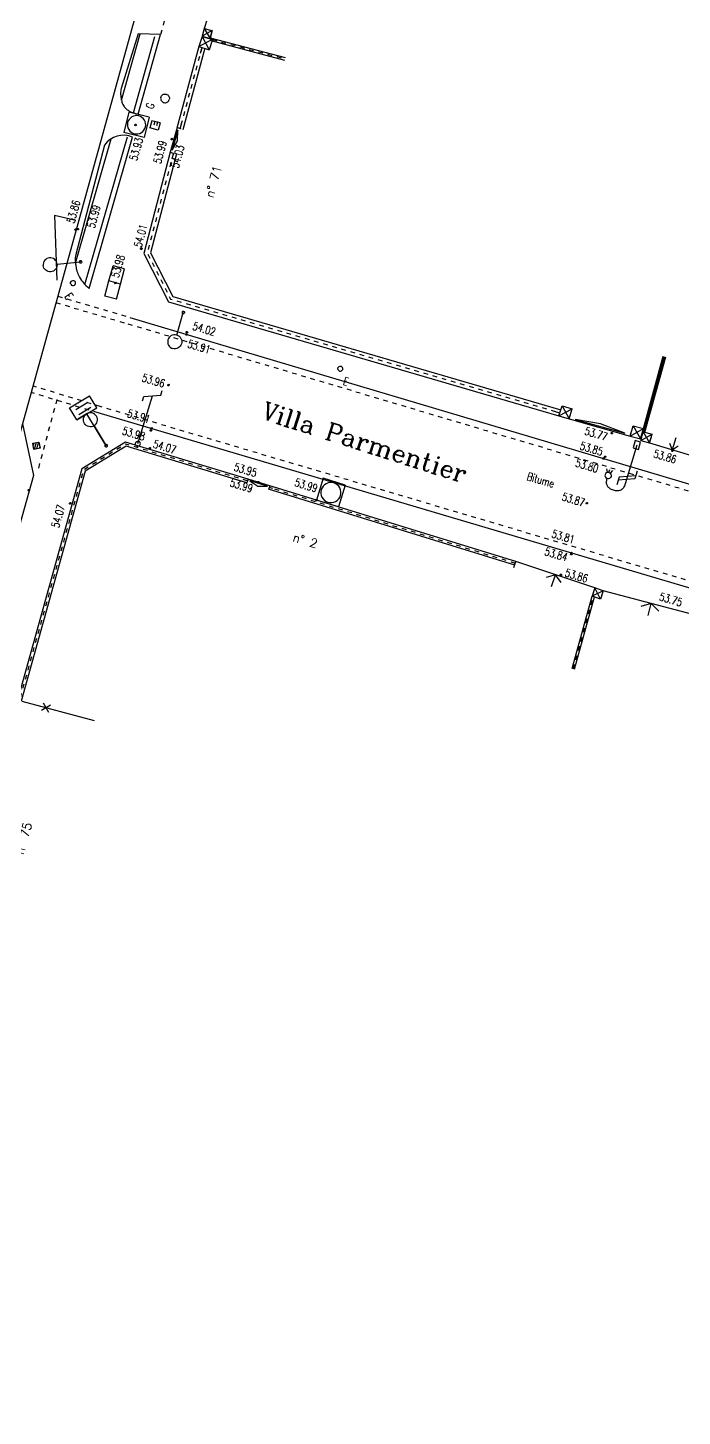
# Model space of a CAD drawing. Extents: x 661720 to 661930, y 6866381 to 6866956.
# Drawn here: x 661815.7 to 661841.9, y 6866685.7 to 6866741.2 of the extents above; entities that cross this region are included whole.
import ezdxf
from ezdxf.enums import TextEntityAlignment as Align

# ---------------------------------------------------------------- set-up
doc = ezdxf.new("R2010")
doc.units = 0
for name, pattern in [('CONTINU', [0]), ('JSI_MCL3', [4.5, 3, -1.5]), ('JSI_TCO', [1, 0.5, 0.5]), ('JSI_TIC', [0.2, 0.08, 0.01, -0.1, 0.01])]:
    doc.linetypes.add(name, pattern=pattern)
doc.layers.get('0').update_dxf_attribs({"linetype": 'CONTINUOUS'})
for name, color, linetype in [('ALTI', 140, 'CONTINUOUS'), ('BORDURE', 7, 'CONTINU'), ('LIMITE', 7, 'CONTINUOUS'), ('MARQUAGE', 7, 'CONTINUOUS'), ('MOB', 6, 'CONTINUOUS'), ('OBJASS', 22, 'CONTINUOUS'), ('OBJDIVERS', 104, 'CONTINUOUS'), ('OBJEAU', 4, 'CONTINUOUS'), ('OBJEDF', 240, 'CONTINUOUS'), ('OBJGAZ', 30, 'CONTINUOUS'), ('OBJTELECOM', 3, 'CONTINUOUS'), ('SIGNAL', 6, 'CONTINUOUS'), ('TEXTE', 7, 'CONTINUOUS'), ('VEGETATION', 3, 'CONTINUOUS'), ('VOIRIE', 7, 'CONTINUOUS')]:
    doc.layers.add(name, color=color, linetype=linetype)
doc.styles.add('5-2', font='romand.shx', dxfattribs={"height": 0.35})
doc.styles.add('7-2', font='romanc.shx', dxfattribs={"height": 0.7})
doc.styles.get("Standard").update_dxf_attribs({"font": 'romans.shx'})
doc.linetypes.add('JSI_HAIED', pattern='A,0.48,0.06,-0.1,[138,jsi_form.shx,S=0.05,R=0,X=-0.1,Y=0],0.06', length=0.7)
doc.linetypes.add('JSI_HAIEG', pattern='A,0.48,0.06,-0.1,[137,jsi_form.shx,S=0.05,R=0,X=-0.1,Y=0],0.06', length=0.7)
doc.linetypes.add('JSI_MUD', pattern='A,0.0001,[130,jsi_form.shx,S=0.5,R=0,X=0.875,Y=0],-0.75', length=0.7501)
doc.linetypes.add('JSI_MUG', pattern='A,0.0001,[130,jsi_form.shx,S=0.5,R=0,X=-0.125,Y=0],-0.75', length=0.7501)
doc.linetypes.add('JSI_MUR', pattern='A,1e-06,-0.5,[130,jsi_form.shx,S=0.7,R=315,X=0.05,Y=0],-0.5', length=1.000001)

# ---------------------------------------------------------------- blocks, each defined once
blk = doc.blocks.new('$B_200')
at = {"color": 0, "linetype": 'BYBLOCK', "flags": 128}
for points in [[(0, -0.5, -0.414214), (-0.5, 0, -0.414214), (0, 0.5)], [(0, -0.5, 0.414214), (0.5, 0, 0.414214), (0, 0.5)]]:
    blk.add_lwpolyline(points, format="xyb", dxfattribs=at)
blk = doc.blocks.new('$B_100')
at = {"color": 0, "linetype": 'BYBLOCK', "flags": 128}
for points in [[(0, 0.625, -0.4142136), (-0.1875, 0.8125, -0.4142136), (0, 1)], [(0, 0.625, 0.4142136), (0.1875, 0.8125, 0.4142136), (0, 1)]]:
    blk.add_lwpolyline(points, format="xyb", dxfattribs=at)
blk.add_lwpolyline([(0, 0.625), (0, 0)], dxfattribs=at)
blk = doc.blocks.new('$B_136')
at = {"color": 0, "linetype": 'BYBLOCK', "flags": 128}
for points in [[(-0.156, 0.844), (-0.156, 0.938), (0.156, 1.062), (0.156, 1.156)], [(0, 0), (0, 1)]]:
    blk.add_lwpolyline(points, dxfattribs=at)
blk = doc.blocks.new('$B_134')
at = {"color": 0, "linetype": 'BYBLOCK', "flags": 128}
for points in [[(0, 0), (0, 0.812, -0.08), (0.012, 0.895, -0.117647), (0.047, 0.953, -0.117647), (0.105, 0.988, -0.08), (0.188, 1, -0.08), (0.27, 0.988, -0.117647), (0.328, 0.953, -0.117647), (0.363, 0.895, -0.08), (0.375, 0.812)], [(0.375, 0.688, -0.414214), (0.312, 0.75, -0.414214), (0.375, 0.812)], [(0.375, 0.688, 0.414214), (0.438, 0.75, 0.414214), (0.375, 0.812)]]:
    blk.add_lwpolyline(points, format="xyb", dxfattribs=at)
for points in [[(0.156, 0.719), (0.156, 0.875)], [(-0.156, 0.656), (0.156, 0.781)], [(-0.156, 0.594), (0.156, 0.719)], [(-0.156, 0.5), (-0.156, 0.656)], [(0.344, 0.688), (0.312, 0.625)], [(0.375, 0.688), (0.375, 0.625)], [(0.406, 0.688), (0.438, 0.625)]]:
    blk.add_lwpolyline(points, dxfattribs=at)
blk.add_lwpolyline([(-0.055, -0.075), (0.055, -0.075), (0.055, 0.075), (-0.055, 0.075)], close=True)
blk = doc.blocks.new('$B_021')
at = {"color": 0, "linetype": 'BYBLOCK', "flags": 128}
for points in [[(0, 0), (0, 1)], [(0, 1), (1, 1)], [(0, 0), (1, 0)], [(0.34, 0), (0.34, 0.5)], [(0.66, 0), (0.66, 0.5)], [(1, 0), (1, 1)]]:
    blk.add_lwpolyline(points, dxfattribs=at)
blk = doc.blocks.new('$B_020')
at = {"color": 0, "linetype": 'BYBLOCK', "flags": 128}
for points in [[(0, 0), (0, 1)], [(0, 1), (1, 1)], [(1, 0), (1, 1)], [(0, 0), (1, 0)]]:
    blk.add_lwpolyline(points, dxfattribs=at)
for points in [[(0.5, 0.0625, -0.4142136), (0.0625, 0.5, -0.4142136), (0.5, 0.9375)], [(0.5, 0.0625, 0.4142136), (0.9375, 0.5, 0.4142136), (0.5, 0.9375)]]:
    blk.add_lwpolyline(points, format="xyb", dxfattribs=at)
blk = doc.blocks.new('$B_001')
at = {"color": 0, "linetype": 'BYBLOCK', "flags": 128}
for points in [[(0, 0), (0, 1)], [(0, 1), (1, 1)], [(1, 0), (1, 1)], [(0, 0), (1, 0)]]:
    blk.add_lwpolyline(points, dxfattribs=at)
blk = doc.blocks.new('$B_115')
at = {"color": 0, "linetype": 'BYBLOCK', "flags": 128}
for points in [[(-0.312, 1), (-0.312, 1.375), (0.312, 1.375)], [(-0.312, 1), (0.312, 1), (0.312, 1.375)], [(-0.188, 1.25), (0.188, 1.25)], [(0.031, 1), (-0.281, 1)], [(-0.188, 1.094), (0.188, 1.094)], [(0, 0), (0, 1)]]:
    blk.add_lwpolyline(points, dxfattribs=at)
blk = doc.blocks.new('$B_038')
at = {"color": 0, "linetype": 'BYBLOCK', "flags": 128}
blk.add_lwpolyline([(-0.5, 0.5), (0.5, 0.5), (0.5, -0.5), (-0.5, -0.5)], close=True, dxfattribs=at)
for points in [[(-0.34, 0.5), (-0.5, 0.19)], [(0.03, 0.5), (-0.47, -0.5)], [(0.44, 0.5), (-0.06, -0.5)], [(0.5, -0.19), (0.34, -0.5)]]:
    blk.add_lwpolyline(points, dxfattribs=at)
blk = doc.blocks.new('$B_028')
at = {"color": 0, "linetype": 'BYBLOCK', "flags": 128}
for points in [[(0, 0.5), (0, -0.5), (0.094, -0.062)], [(-0.5, -0.5), (-0.5, 0)], [(0.5, 0), (0.5, -0.5)], [(-0.094, -0.062), (0, -0.5)], [(-0.5, -0.5), (0.5, -0.5)]]:
    blk.add_lwpolyline(points, dxfattribs=at)
blk = doc.blocks.new('$B_030')
at = {"color": 0, "linetype": 'BYBLOCK', "flags": 128}
for points in [[(0, 0), (0, 1)], [(0, 1), (1, 1)], [(0, 1), (1, 0)], [(0, 0), (1, 1)], [(0, 0), (1, 0)], [(1, 0), (1, 1)]]:
    blk.add_lwpolyline(points, dxfattribs=at)
blk = doc.blocks.new('$B_027')
at = {"color": 0, "linetype": 'BYBLOCK', "flags": 128}
for points in [[(-0.5, -0.5), (0.5, -0.5), (0.5, -0.188)], [(-0.5, -0.5), (-0.5, -0.188)]]:
    blk.add_lwpolyline(points, dxfattribs=at)
blk.add_lwpolyline([(-0.406, -0.406), (0.406, -0.406), (0, -0.188)], close=True, dxfattribs=at)
blk = doc.blocks.new('$B_210')
at = {"linetype": 'CONTINUOUS'}
blk.add_hatch(color=0, dxfattribs=at).paths.add_polyline_path([(0, -0.5, -1), (0, 0.5, -1)])
at = {"color": 0, "linetype": 'BYBLOCK', "flags": 128}
blk.add_lwpolyline([(0, -0.5, -1), (0, 0.5, -1)], format="xyb", close=True, dxfattribs=at)
blk = doc.blocks.new('GEOCROIX')
at = {"color": 0, "linetype": 'BYBLOCK'}
for p, q in [((-0.5, 0.5), (0.5, -0.5)), ((-0.5, -0.5), (0.5, 0.5))]:
    blk.add_line(p, q, dxfattribs=at)

msp = doc.modelspace()

# ---------------------------------------------------------------- linework, layer by layer
at = {"layer": 'BORDURE', "linetype": 'JSI_TCO', "ltscale": 2, "elevation": 57.333, "flags": 128}
for points in [[(661834.518, 6866794.321), (661831.379, 6866782.932), (661826.66, 6866765.732), (661821.155, 6866745.777), (661815.52, 6866725.378), (661812.677, 6866715.064), (661810.622, 6866707.555), (661802.82, 6866679.362), (661799.748, 6866668.279, 0.340345), (661800.815, 6866666.05), (661810.399, 6866663.446)], [(661821.041, 6866740.945), (661820.142, 6866740.979), (661819.467, 6866738.793, 0.052084), (661819.448, 6866738.689, 0.036766), (661819.446, 6866738.564, 0.026316), (661819.463, 6866738.416, 0.019379), (661819.498, 6866738.247, 0.100689), (661819.583, 6866738.066, 0.060403), (661819.678, 6866737.966, 0.049649), (661819.805, 6866737.882, 0.038681), (661819.963, 6866737.813, 0.029684), (661820.152, 6866737.76)], [(661819.921, 6866736.845, 0.355475), (661818.803, 6866736.528), (661817.651, 6866732.148, 0.04507), (661817.633, 6866732.032, 0.032402), (661817.632, 6866731.893, 0.0237), (661817.649, 6866731.731, 0.017798), (661817.684, 6866731.546, 0.057062), (661817.764, 6866731.319, 0.05745), (661817.933, 6866731.053, 0.044339), (661818.183, 6866730.796)]]:
    msp.add_lwpolyline(points, format="xyb", dxfattribs=at)
for points in [[(661820.152, 6866737.76), (661821.041, 6866740.945)], [(661818.183, 6866730.796), (661819.921, 6866736.845)], [(661819.815, 6866729.639), (661849.834, 6866720.691), (661867.715, 6866715.406)], [(661815.52, 6866725.378), (661815.968, 6866723.309), (661814.635, 6866718.556), (661813.222, 6866717.033)], [(661865.625, 6866711.859), (661838.817, 6866719.806), (661818.546, 6866725.816)]]:
    msp.add_lwpolyline(points, dxfattribs=at)
at = {"layer": 'LIMITE', "linetype": 'JSI_MUG', "ltscale": 0.25}
msp.add_line((661822.691, 6866740.434, 111.265), (661822.625, 6866740.193, 111.269), dxfattribs=at)
at = {"layer": 'LIMITE', "linetype": 'JSI_MUD', "ltscale": 0.25}
msp.add_line((661821.875, 6866737.412, 111.318), (661821.81, 6866737.17, 111.322), dxfattribs=at)
at = {"layer": 'LIMITE', "linetype": 'JSI_MUG', "ltscale": 0.15}
for p, q in [((661824.516, 6866723.097, 111.302), (661824.372, 6866723.14, 111.305)), ((661835.219, 6866719.798, 111.23), (661835.075, 6866719.843, 111.231))]:
    msp.add_line(p, q, dxfattribs=at)
at = {"layer": 'LIMITE', "linetype": 'JSI_MUD', "ltscale": 0.15}
msp.add_line((661825.524, 6866722.79, 111.315), (661825.38, 6866722.834, 111.316), dxfattribs=at)
at = {"layer": 'LIMITE', "elevation": 57.333, "flags": 128}
for points in [[(661823.017, 6866740.794), (661823.1, 6866741.109)], [(661823.024, 6866740.819), (661826.025, 6866740.026)], [(661823.099, 6866740.696), (661825.999, 6866739.929)], [(661840.332, 6866725.188), (661841.129, 6866728.08)], [(661840.397, 6866725.047), (661841.226, 6866728.054)], [(661840.326, 6866725.067), (661840.678, 6866724.969)], [(661837.487, 6866715.591), (661838.284, 6866718.484)], [(661837.584, 6866715.565), (661838.38, 6866718.457)]]:
    msp.add_lwpolyline(points, dxfattribs=at)
at = {"layer": 'LIMITE', "linetype": 'JSI_TCO', "ltscale": 2, "elevation": 57.333, "flags": 128}
for points in [[(661822.57, 6866740.467), (661821.69, 6866737.203)], [(661822.811, 6866740.402), (661821.931, 6866737.138)], [(661821.43, 6866736.238), (661820.373, 6866732.192), (661821.358, 6866730.263), (661836.959, 6866725.702)], [(661821.672, 6866736.174), (661820.639, 6866732.221), (661821.531, 6866730.472), (661837.029, 6866725.942)], [(661824.537, 6866723.169), (661819.642, 6866724.651), (661817.896, 6866723.585), (661815.322, 6866714.334)], [(661824.494, 6866723.025), (661819.663, 6866724.488), (661818.024, 6866723.488), (661815.467, 6866714.294)], [(661835.197, 6866719.727), (661825.358, 6866722.762)], [(661835.241, 6866719.87), (661825.402, 6866722.906)], [(661815.495, 6866714.292), (661818.392, 6866713.513)]]:
    msp.add_lwpolyline(points, dxfattribs=at)
at = {"layer": 'LIMITE', "linetype": 'JSI_TIC', "ltscale": 2, "elevation": 57.333, "flags": 128}
for points in [[(661822.691, 6866740.434), (661821.81, 6866737.17)], [(661823.112, 6866740.744), (661826.012, 6866739.977)], [(661821.551, 6866736.206), (661820.506, 6866732.206), (661821.444, 6866730.368), (661836.994, 6866725.822)], [(661824.516, 6866723.097), (661819.653, 6866724.569), (661817.96, 6866723.536), (661815.394, 6866714.314)], [(661835.219, 6866719.798), (661825.38, 6866722.834)], [(661837.536, 6866715.578), (661838.332, 6866718.47)]]:
    msp.add_lwpolyline(points, dxfattribs=at)
at = {"layer": 'LIMITE', "linetype": 'JSI_MUG', "ltscale": 0.25, "elevation": 57.333, "flags": 128}
msp.add_lwpolyline([(661821.551, 6866736.206), (661821.488, 6866735.964)], dxfattribs=at)
at = {"layer": 'LIMITE', "linetype": 'JSI_MUR', "ltscale": 0.1, "elevation": 57.333, "flags": 128}
msp.add_lwpolyline([(661840.349, 6866725.06), (661841.177, 6866728.067)], dxfattribs=at)
at = {"layer": 'LIMITE', "linetype": 'JSI_MUD', "ltscale": 0.25, "elevation": 57.333, "flags": 128}
msp.add_lwpolyline([(661836.754, 6866725.892), (661836.994, 6866725.822)], dxfattribs=at)
at = {"layer": 'MARQUAGE', "linetype": 'JSI_MCL3', "ltscale": 2, "elevation": 57.333, "flags": 128}
msp.add_lwpolyline([(661817.653, 6866733.508), (661816.796, 6866733.716), (661816.899, 6866731.128)], dxfattribs=at)
at = {"layer": 'VEGETATION', "linetype": 'JSI_HAIEG', "ltscale": 2, "elevation": 57.333, "flags": 128}
for points in [[(661819.48, 6866738.327), (661820.219, 6866740.976)], [(661817.64, 6866731.802), (661819.071, 6866736.781)]]:
    msp.add_lwpolyline(points, dxfattribs=at)
at = {"layer": 'VEGETATION', "linetype": 'JSI_HAIED', "ltscale": 2, "elevation": 57.333, "flags": 128}
for points in [[(661819.959, 6866737.814), (661820.811, 6866740.864)], [(661818.02, 6866730.953), (661819.718, 6866736.862)]]:
    msp.add_lwpolyline(points, dxfattribs=at)
at = {"layer": 'VOIRIE', "linetype": 'JSI_TIC', "ltscale": 2, "elevation": 57.333, "flags": 128}
for points in [[(661821.905, 6866744.057), (661821.029, 6866740.929)], [(661816.931, 6866730.488), (661819.815, 6866729.639)], [(661816.859, 6866730.227), (661819.739, 6866729.38)], [(661819.738, 6866729.38), (661849.757, 6866720.432), (661867.638, 6866715.147)], [(661818.546, 6866725.816), (661815.867, 6866726.635)], [(661818.625, 6866726.074), (661815.939, 6866726.895)], [(661816.898, 6866726.357), (661816.129, 6866723.494)], [(661865.702, 6866712.118), (661838.893, 6866720.065), (661818.623, 6866726.075)]]:
    msp.add_lwpolyline(points, dxfattribs=at)

# ---------------------------------------------------------------- block references
at = {"layer": 'ALTI', "linetype": 'CONTINUOUS', "yscale": 0.0600000000834948}
for p, xscale, rotation in [((661820.044, 6866737.332, 57.333), 0.0600000000210063, 347.1330314560071), ((661821.489, 6866736.769, 57.333), 0.0599999998315367, 254.9080028261176), ((661821.581, 6866736.757, 57.333), 0.0599999998315367, 254.9080028261176), ((661817.639, 6866733.15, 57.333), 0.0599999996053677, 254.5585634177254), ((661817.737, 6866733.161, 57.333), 0.0599999996053677, 254.5585634177254), ((661820.27, 6866732.384, 57.333), 0.0600000000833196, 255.3514581511869), ((661819.239, 6866731.012, 57.333), 0.0599999997708652, 73.96498457677203), ((661822.074, 6866728.951, 57.333), 0.0600000000097659, 343.4016378887077), ((661822.096, 6866729.048, 57.333), 0.0600000000097659, 343.4016378887077), ((661821.356, 6866726.933, 57.333), 0.0600000001695115, 163.4861636156917), ((661820.657, 6866725.12, 57.333), 0.0600000001695115, 163.4861636156917), ((661820.681, 6866725.2, 57.333), 0.0600000001695115, 163.4861636156917), ((661839.07, 6866725.008, 57.333), 0.0600000000097659, 343.4016378887077), ((661820.615, 6866724.402, 57.333), 0.0600000000333014, 163.1561023268081), ((661841.498, 6866724.305, 57.333), 0.0600000000097659, 343.4016378887077), ((661838.734, 6866723.994, 57.333), 0.0600000000097659, 343.4016378887077), ((661838.804, 6866724.065, 57.333), 0.0600000000097659, 343.4016378887077), ((661824.939, 6866723.05, 57.333), 0.0600000000333014, 163.1561023268081), ((661824.959, 6866723.04, 57.333), 0.0600000000333014, 163.1561023268081), ((661815.778, 6866722.727, 57.333), 0.0600000003829465, 254.3343915723361), ((661817.427, 6866722.2, 57.333), 0.0600000003052596, 254.4532464784772), ((661827.27, 6866722.326, 57.333), 0.0600000001400355, 162.8518076235861), ((661838.072, 6866722.203, 57.333), 0.0599999999669708, 343.4016146760912), ((661837.453, 6866720.164, 57.333), 0.0600000001695115, 163.4861636156917), ((661837.458, 6866720.214, 57.333), 0.0600000001695115, 163.4861636156917), ((661837.039, 6866719.343, 57.333), 0.0600000001695115, 163.4861636156917)]:
    msp.add_blockref('$B_210', p, dxfattribs=dict(at, xscale=xscale, rotation=rotation))
at = {"layer": 'LIMITE', "linetype": 'CONTINUOUS'}
for name, p, xscale, yscale, rotation in [('$B_028', (661823.38, 6866742.238, 57.333), 2.355828367933887, 0.5000000000742785, 252.3377378990524), ('$B_030', (661822.702, 6866740.876, 57.333), 0.4304884785767888, 0.4304999998298326, 252.1236532803633), ('$B_030', (661822.784, 6866741.192, 57.333), 0.3258713858218241, 0.3259000002964132, 255.3803770391653), ('$B_027', (661821.809, 6866736.668, 57.333), 1.030380318484584, 0.5000000000742785, 254.5467135916554), ('$B_030', (661836.959, 6866725.702, 57.333), 0.4236611026777581, 0.4236999999012641, 342.5425122131532), ('$B_027', (661838.65, 6866725.475, 57.333), 2.531396802182234, 0.5000000000742785, 344.3847410237125), ('$B_030', (661839.801, 6866724.893, 57.333), 0.4294025268943001, 0.4294000001837017, 344.0262803167542), ('$B_030', (661840.229, 6866724.716, 57.333), 0.3644643327883079, 0.3644999996452503, 344.4913458810856), ('$B_028', (661841.556, 6866724.583, 57.333), 1.888720254521824, 0.5000000000742785, 343.0893648472327), ('$B_027', (661824.897, 6866722.798, 57.333), 0.9040836245392359, 0.5000000000742785, 163.0965212544348), ('$B_028', (661836.739, 6866719.107, 57.333), 3.324781082985595, 0.5000000000742785, 161.5717553204478), ('$B_030', (661838.73, 6866718.708, 57.333), 0.3531822191025438, 0.3531999996401331, 161.6791154914892), ('$B_028', (661840.585, 6866717.956, 57.333), 3.971770422658928, 0.5000000000742785, 165.1195476315068)]:
    msp.add_blockref(name, p, dxfattribs=dict(at, xscale=xscale, yscale=yscale, rotation=rotation))
at = {"layer": 'LIMITE', "ltscale": 2, "xscale": 0.2999999999236464, "yscale": 0.3000000004174739, "zscale": 0.2999999999999972, "rotation": 344.9583830797201}
msp.add_blockref('GEOCROIX', (661816.461, 6866714.033, 57.333), dxfattribs=at)
at = {"layer": 'MOB', "linetype": 'CONTINUOUS'}
for name, p, xscale, yscale, rotation in [('$B_115', (661818.873, 6866724.501, 57.333), 1.499999999778714, 1.500000000222835, 31.39284901005505), ('$B_038', (661816.081, 6866724.504, 57.333), 0.2459519669170538, 0.2460000004350666, 10.55934721876689), ('$B_200', (661818.873, 6866724.501, 57.333), 0.0999999998550972, 0.0999999998284023, 31.39284893053731)]:
    msp.add_blockref(name, p, dxfattribs=dict(at, xscale=xscale, yscale=yscale, rotation=rotation))
at = {"layer": 'OBJASS', "linetype": 'CONTINUOUS', "xscale": 0.9199348509856702, "yscale": 0.9199999997264748, "rotation": 162.8549173831494}
msp.add_blockref('$B_020', (661828.421, 6866722.934, 57.333), dxfattribs=at)
at = {"layer": 'OBJDIVERS', "linetype": 'CONTINUOUS', "yscale": 0.4794999997278374}
for p, xscale, rotation in [((661819.443, 6866730.971, 57.333), 0.6315542808831337, 75.07785746080182), ((661819.28, 6866730.361, 57.333), 0.6315293502607808, 75.0866433835146)]:
    msp.add_blockref('$B_001', p, dxfattribs=dict(at, xscale=xscale, rotation=rotation))
at = {"layer": 'OBJEAU', "linetype": 'CONTINUOUS'}
for name, p, xscale, yscale, rotation in [('$B_020', (661820.587, 6866737.648, 57.333), 0.8378735226810241, 0.8378999996425542, 166.3982611319426), ('$B_021', (661821.028, 6866737.412, 57.333), 0.3427235912732919, 0.3000000004174739, 164.5541641024001), ('$B_200', (661817.545, 6866731.013, 57.333), 0.200000000323681, 0.1999999996568045, 302.0887163533694), ('$B_200', (661828.223, 6866727.586, 57.333), 0.2000000000468577, 0.1999999996568045, 343.4016377971275)]:
    msp.add_blockref(name, p, dxfattribs=dict(at, xscale=xscale, yscale=yscale, rotation=rotation))
at = {"layer": 'OBJEDF', "linetype": 'CONTINUOUS', "xscale": 2.00000000009097, "yscale": 2.000000000297114, "rotation": 163.4016378217435}
msp.add_blockref('$B_134', (661840.07, 6866724.534, 57.333), dxfattribs=at)
at = {"layer": 'OBJGAZ', "linetype": 'CONTINUOUS', "xscale": 0.3499999998205128, "yscale": 0.3500000003311864, "rotation": 254.9080029240805}
msp.add_blockref('$B_200', (661821.219, 6866738.393, 57.333), dxfattribs=at)
at = {"layer": 'OBJTELECOM', "linetype": 'CONTINUOUS'}
for name, xscale, yscale, rotation in [('$B_136', 2.000000000006729, 2.000000000297114, 343.1561025309578), ('$B_200', 0.2000000000053752, 0.1999999996568045, 343.1561025034892)]:
    msp.add_blockref(name, (661820.133, 6866724.589, 57.333), dxfattribs=dict(at, xscale=xscale, yscale=yscale, rotation=rotation))
at = {"layer": 'SIGNAL', "linetype": 'CONTINUOUS'}
for name, p, xscale, yscale, rotation in [('$B_100', (661817.843, 6866731.854, 57.333), 1.500000000389957, 1.500000000222835, 95.35569062264882), ('$B_200', (661817.843, 6866731.854, 57.333), 0.1000000004608902, 0.0999999998284023, 95.35569061268792), ('$B_100', (661821.947, 6866729.831, 57.333), 1.49999999993175, 1.500000000222835, 163.7047335265386), ('$B_200', (661821.947, 6866729.831, 57.333), 0.0999999999854781, 0.0999999998284023, 163.7047335619312), ('$B_100', (661818.873, 6866724.501, 57.333), 1.499999999778714, 1.500000000222835, 31.39284901005505), ('$B_200', (661818.873, 6866724.501, 57.333), 0.0999999998550972, 0.0999999998284023, 31.39284893053731)]:
    msp.add_blockref(name, p, dxfattribs=dict(at, xscale=xscale, yscale=yscale, rotation=rotation))

# ---------------------------------------------------------------- texts
at = {"layer": 'ALTI', "linetype": 'CONTINUOUS', "width": 0.75}
for s, rotation, p in [('53.93', 74.0843, (661819.943, 6866735.926, 57.333)), ('53.98', 73.965, (661819.212, 6866731.244, 57.333)), ('53.87', 343.4016, (661837.095, 6866722.485, 57.333))]:
    msp.add_text(s, height=0.32, rotation=rotation, dxfattribs=at).set_placement(p, align=Align.MIDDLE_LEFT)
for s, rotation, p in [('53.99', 74.908, (661821.292, 6866736.656, 57.333)), ('53.86', 74.5586, (661817.838, 6866734.269, 57.333)), ('54.01', 75.3515, (661820.513, 6866733.308, 57.333)), ('53.91', 343.4862, (661820.573, 6866725.399, 57.333)), ('54.07', 343.1561, (661821.602, 6866724.17, 57.333)), ('53.95', 343.1561, (661824.832, 6866723.25, 57.333)), ('54.07', 74.4532, (661817.23, 6866722.089, 57.333)), ('53.81', 343.4862, (661837.531, 6866720.584, 57.333)), ('53.86', 343.4862, (661838.058, 6866719.026, 57.333)), ('53.75', 343.487, (661841.828, 6866718.072, 57.333))]:
    msp.add_text(s, height=0.32, rotation=rotation, dxfattribs=at).set_placement(p, align=Align.RIGHT)
for s, rotation, p in [('54.03', 74.908, (661821.693, 6866736.561, 57.333)), ('53.99', 74.5586, (661818.343, 6866734.161, 57.333)), ('53.98', 343.4862, (661820.458, 6866725.012, 57.333)), ('53.99', 343.1561, (661824.76, 6866722.933, 57.333)), ('53.84', 343.4862, (661837.337, 6866720.183, 57.333))]:
    msp.add_text(s, height=0.32, rotation=rotation, dxfattribs=at).set_placement(p, align=Align.TOP_RIGHT)
for s, p in [('54.02', (661822.295, 6866729.155, 57.333)), ('53.85', (661837.773, 6866724.366, 57.333))]:
    msp.add_text(s, height=0.32, rotation=343.4016, dxfattribs=at).set_placement(p)
for s, p in [('53.91', (661822.182, 6866728.752, 57.333)), ('53.77', (661838.047, 6866725.268, 57.333)), ('53.86', (661840.801, 6866724.359, 57.333)), ('53.80', (661837.683, 6866723.989, 57.333))]:
    msp.add_text(s, height=0.32, rotation=343.4016, dxfattribs=at).set_placement(p, align=Align.TOP_LEFT)
for s, rotation, p in [('53.96', 343.4862, (661821.202, 6866726.978, 57.333)), ('53.99', 342.8518, (661827.303, 6866722.786, 57.333))]:
    msp.add_text(s, height=0.32, rotation=rotation, dxfattribs=at).set_placement(p, align=Align.MIDDLE_RIGHT)
at = {"layer": 'OBJEAU', "linetype": 'CONTINUOUS', "width": 0.75}
for rotation, p in [(302.0887, (661817.463, 6866730.655, 57.333)), (343.4016, (661828.398, 6866727.263, 57.333))]:
    msp.add_text('E', height=0.32, rotation=rotation, dxfattribs=at).set_placement(p, align=Align.TOP_LEFT)
at = {"layer": 'OBJGAZ', "linetype": 'CONTINUOUS', "width": 0.75}
msp.add_text('G', height=0.32, rotation=74.908, dxfattribs=at).set_placement((661820.808, 6866738.157, 57.333), align=Align.RIGHT)
at = {"layer": 'TEXTE'}
for s, height, rotation, style, p in [('n° 71', 0.35, 74.5381, '5-2', (661823.146, 6866734.393, 57.333)), ('Villa Parmentier', 0.7, 342.2973, '7-2', (661825.028, 6866725.603, 57.333)), ('n° 2', 0.35, 343.5162, '5-2', (661826.291, 6866720.691, 57.333)), ('n° 75', 0.35, 74.5381, '5-2', (661815.564, 6866708.126, 57.333))]:
    msp.add_text(s, height=height, rotation=rotation, dxfattribs=dict(at, style=style)).set_placement(p)
at = {"layer": 'TEXTE', "linetype": 'CONTINUOUS', "width": 0.75}
msp.add_text('Bitume', height=0.32, rotation=343.4016, dxfattribs=at).set_placement((661836.232, 6866723.134, 57.333), align=Align.MIDDLE_CENTER)

doc.saveas('drawing.dxf')
